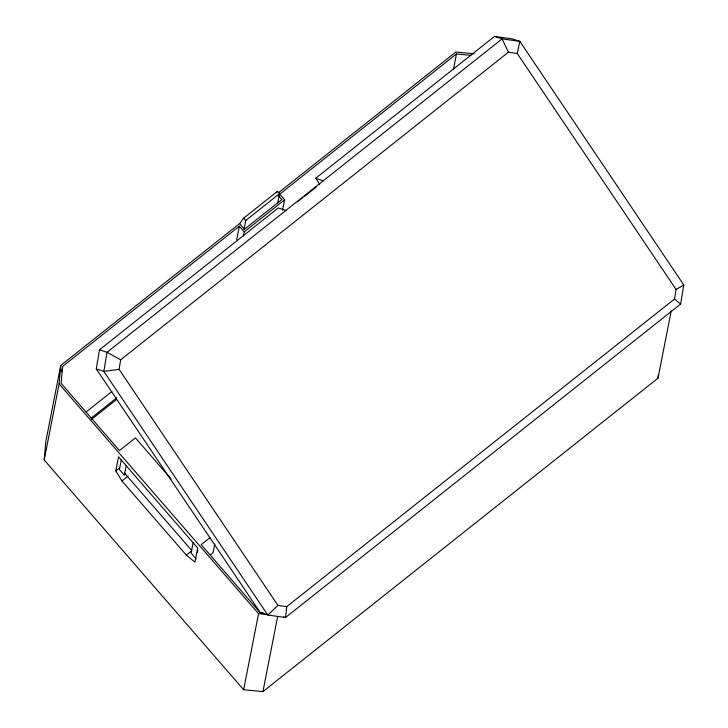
<?xml version="1.0" encoding="UTF-8"?>
<svg xmlns="http://www.w3.org/2000/svg" width="728" height="728" viewBox="0 0 728 728"><rect width="100%" height="100%" fill="white"/><g stroke="black" fill="none" stroke-linecap="round" stroke-linejoin="round"><path stroke-width="1.09" d="M671.207 310.929L658.021 378.169L262.926 691.6L243.643 689.725L44.19 459.978L45.819 441.514L60.742 365.456L239.585 223.578L244.481 229.22L281.882 199.545L278.387 195.513M44.19 459.978L59.114 383.929L60.742 365.456M243.425 236.018L244.244 231.85L239.348 226.208L62.608 366.421L61.116 383.347L119.483 450.577L135.435 437.919L171.071 478.979M658.021 378.169L658.303 374.911M319.738 184.266L315.715 178.278L494.558 36.4L512.275 38.893L519.847 41.36L517.253 53.472L676.094 289.489L674.492 299.044L286.786 606.615L285.522 617.517L267.804 615.024L260.233 612.548L96.269 368.914L99.463 349.831L278.305 207.953L285.876 210.428M286.786 606.615L277.914 605.368L119.083 369.351L120.684 359.796L508.39 52.225L517.253 53.472M283.629 616.898L285.522 617.517L680.607 304.077L683.81 284.994L519.847 41.36L502.129 38.875L494.558 36.4M61.534 371.926L62.608 366.421M115.77 470.934L118.537 456.856L197.707 548.057L194.94 562.134L186.304 555.091L121.931 480.935L115.77 470.934L119.319 468.122M121.239 460.05L119.383 469.515L124.352 475.238L126.208 465.774M236.691 239.758L239.348 226.208M244.026 229.32L245.764 220.448L279.525 193.666L277.486 191.318L243.725 218.1L239.649 223.614M193.184 542.597L191.127 553.107L196.096 558.831M197.334 552.525L197.743 550.423M277.568 203.64L279.525 193.666M214.769 543.98L213.058 552.689L210.401 554.791M282.582 210.237L284.63 199.818L279.734 194.176L456.465 53.963L470.834 55.355M243.643 689.725L258.558 613.668L59.114 383.929M262.926 691.6L277.632 616.652M453.444 69.397L456.465 53.963M276.322 192.893L277.486 191.318M277.914 605.368L267.804 615.024L103.84 371.389L96.269 368.914M278.769 192.492L455.828 52.025L474.046 53.799M244.244 231.85L284.63 199.818M297.47 201.929L299.254 200.509M301.037 199.099L302.821 197.688M304.595 196.269L316.18 187.087M86.004 412.075L111.848 391.573M91.046 418.218L116.844 397.752M91.573 419.346L116.48 399.581M121.931 480.935L128.128 476.012M186.304 555.091L191.619 550.869M210.028 537.637L201.165 544.662L259.532 611.893M676.094 289.489L683.81 284.994M119.083 369.351L103.84 371.389L107.034 352.306L502.129 38.875L508.39 52.225M258.558 613.668L267.131 614.505M260.233 612.548L263.554 613.021M315.715 178.278L323.287 180.753M99.463 349.831L107.034 352.306L120.684 359.796M674.492 299.044L680.607 304.077M243.725 218.1L245.764 220.448M124.488 473.064L191.473 550.213"/></g></svg>
